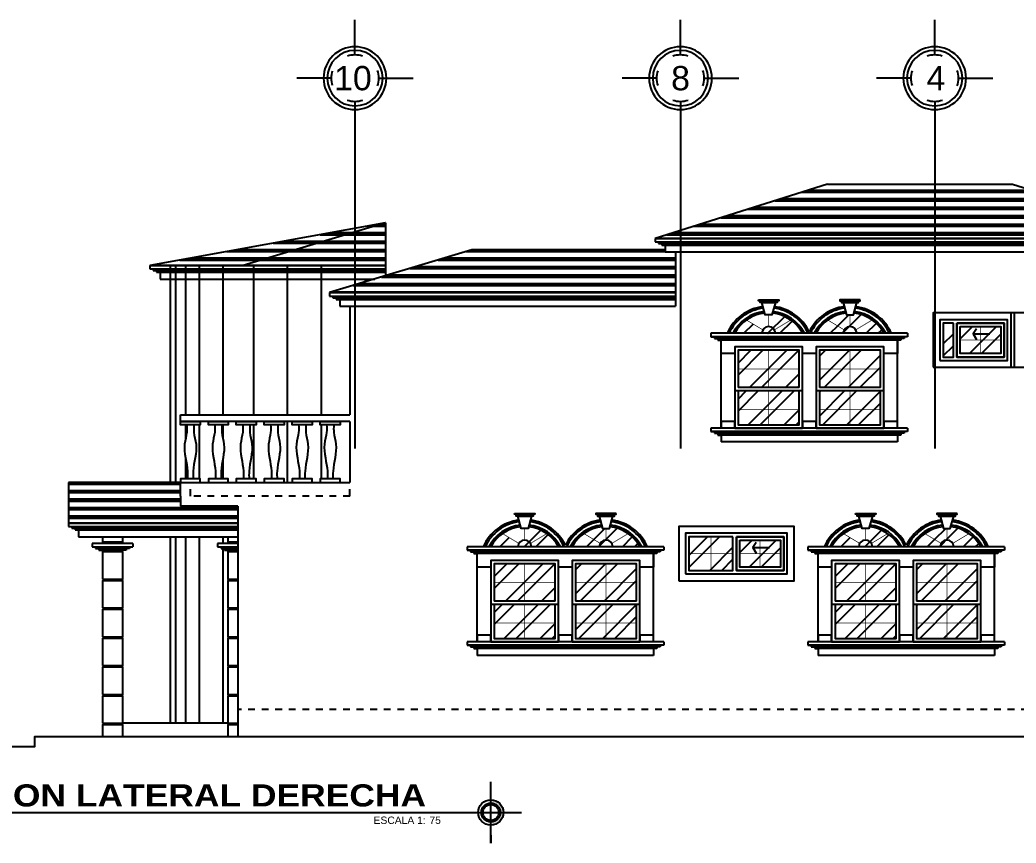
# Model space of a CAD drawing. Header units: inches. Extents: x -370 to 18, y -197 to 199.
# Drawn here: x -262.02 to -247.32, y 123.62 to 135.76 of the extents above; entities that cross this region are included whole.
import ezdxf
from ezdxf.enums import TextEntityAlignment as Align

# ---------------------------------------------------------------- set-up
doc = ezdxf.new("R2010")
doc.units = ezdxf.units.IN
doc.header["$MEASUREMENT"] = 0
doc.linetypes.add('CENTER2', pattern=[28.575, 19.05, -3.175, 3.175, -3.175])
doc.linetypes.add('HIDDEN2', pattern=[0.1875, 0.125, -0.0625])
doc.layers.add('MUEBLES', color=7, linetype='Continuous')
doc.styles.add('1', font='arial.ttf')
doc.styles.add('2', font='')
doc.styles.get("Standard").update_dxf_attribs({"font": 'arial.ttf'})
doc.styles.get('2').set_extended_font_data('Arial Black')
pattern_1 = [(45, (-333.93887, 185.5985), (-0.265165, 0.265165), []), (45, (-333.7621, 185.5985), (-0.265165, 0.265165), [])]
pattern_2 = [(45, (-332.73887, 185.5985), (-0.265165, 0.265165), []), (45, (-332.5621, 185.5985), (-0.265165, 0.265165), [])]
pattern_3 = [(45, (-328.91155, 185.5985), (-0.265165, 0.265165), []), (45, (-328.73478, 185.5985), (-0.265165, 0.265165), [])]
pattern_4 = [(45, (-327.71155, 185.5985), (-0.265165, 0.265165), []), (45, (-327.53478, 185.5985), (-0.265165, 0.265165), [])]
pattern_5 = [(45, (-41.02425, 81.77946), (-0.26516504, 0.26516504), []), (45, (-40.84748, 81.77946), (-0.26516504, 0.26516504), [])]
pattern_6 = [(45, (-330.3417, 188.7485), (-0.265165, 0.265165), []), (45, (-330.1649, 188.7485), (-0.265165, 0.265165), [])]
pattern_7 = [(45, (-329.1417, 188.7485), (-0.265165, 0.265165), []), (45, (-328.9649, 188.7485), (-0.265165, 0.265165), [])]
pattern_8 = [(45, (-37.77425, 84.92946), (-0.26516504, 0.26516504), []), (45, (-37.59748, 84.92946), (-0.26516504, 0.26516504), [])]
pattern_9 = [(0, (-10.44451, 292.97024), (3e-17, 0.125), []), (0, (-10.44451, 292.98586), (3e-17, 0.125), []), (0, (-10.44451, 293.00149), (3e-17, 0.125), [])]

# ---------------------------------------------------------------- blocks, each defined once
blk = doc.blocks.new('EJE NORTE NUEVO')
at = {"color": 8}
for p, q in [((0, 3.252), (0, 3.764)), ((-0.347, 2.905), (-0.859, 2.905)), ((0.347, 2.905), (0.859, 2.905))]:
    blk.add_line(p, q, dxfattribs=at)
at = {"color": 2, "linetype": 'CENTER2'}
blk.add_line((0, 2.558), (0, -2.558), dxfattribs=at)
at = {"color": 8}
blk.add_circle((0, 2.905), 0.463, dxfattribs=at)
at = {"color": 4}
blk.add_circle((0, 2.905), 0.409, dxfattribs=at)
at = {"color": 8}
for start, end in [(71.4161, 108.5839), (160.6993, 199.2784), (341.7694, 18.2529), (251.0526, 288.9474)]:
    blk.add_arc((0, 2.905), 0.347, start, end, dxfattribs=at)
at = {"color": 4}
blk.add_attdef('A', text='', height=0.358, dxfattribs=at).set_placement((0, 2.905), align=Align.MIDDLE_CENTER)
blk = doc.blocks.new('*U685')
h = blk.add_hatch(color=1)
h.paths.add_polyline_path([(18.052, 0.255), (18.052, 0.343, -0.414214), (18.395, 0), (18.307, 0, 0.414214)])
h.paths.add_polyline_path([(18.307, 0), (18.395, 0, -0.414214), (18.052, -0.343), (18.052, -0.255, 0.414214)])
h = blk.add_hatch(color=1)
h.paths.add_polyline_path([(17.798, 0), (17.838, 0, 0.414214), (18.052, -0.214), (18.052, -0.255, -0.414214)])
h.paths.add_polyline_path([(18.052, 0.255), (18.052, 0.214, 0.414214), (17.838, 0), (17.798, 0, -0.414214)])
at = {"color": 13}
for p, q in [((18.052, -0.83), (18.052, 0.83)), ((0, 0), (18.882, 0))]:
    blk.add_line(p, q, dxfattribs=at)
at = {"color": 5}
for p, q in [((18.052, 0.611), (18.052, 0.83)), ((0, 0), (0.218, 0)), ((18.664, 0), (18.882, 0)), ((18.052, -0.611), (18.052, -0.83))]:
    blk.add_line(p, q, dxfattribs=at)
at = {"color": 13}
for radius in [0.343, 0.255, 0.214]:
    blk.add_circle((18.052, 0), radius, dxfattribs=at)
at = {"color": 2, "linetype": 'Continuous', "style": '1'}
blk.add_text('ESCALA 1:', height=0.2, dxfattribs=at).set_placement((14.876, -0.311))
at = {"color": 1, "linetype": 'Continuous', "style": '2'}
blk.add_attdef('TITULO', (0.308, 0.162), '', height=0.6, dxfattribs=at)
at = {"color": 2, "linetype": 'Continuous', "style": '1'}
blk.add_attdef('DESCRIPCION', (0.308, -0.373), '', height=0.2, dxfattribs=at)
at = {"color": 2, "style": '1'}
blk.add_attdef('ESCALA', (16.389, -0.311), '', height=0.2, dxfattribs=at)

msp = doc.modelspace()

# ---------------------------------------------------------------- hatches: boundary and pattern name
h = msp.add_hatch()
h.set_pattern_fill('PLAST', color=3, scale=0.5)
h.set_pattern_definition(pattern_9)
h.paths.add_polyline_path([(-244.83293, 132.54018), (-247.37713, 133.34018), (-250.10564, 133.34018), (-252.64984, 132.54018)])
h = msp.add_hatch()
h.set_pattern_fill('PLAST', color=1, scale=0.5)
h.set_pattern_definition(pattern_9)
h.paths.add_polyline_path([(-256.62466, 132.77018), (-260.09984, 132.14018), (-258.72466, 132.14018)])
h = msp.add_hatch()
h.set_pattern_fill('PLAST', color=1, scale=0.5)
h.set_pattern_definition(pattern_9)
h.paths.add_polyline_path([(-256.62466, 132.14018), (-256.62466, 132.77018), (-258.72466, 132.14018)])
h = msp.add_hatch()
h.set_pattern_fill('PLAST', color=2, scale=0.5)
h.set_pattern_definition(pattern_9)
h.paths.add_polyline_path([(-252.34984, 131.74018), (-252.34984, 132.34018), (-252.49984, 132.34018), (-252.49984, 132.37018), (-255.34984, 132.37018), (-257.44984, 131.74018)])
at = {"transparency": 33554610}
h = msp.add_hatch(dxfattribs=at)
h.set_pattern_fill('ANSI32', color=8)
h.set_pattern_definition(pattern_7)
h.paths.add_polyline_path([(-250.97484, 131.41248), (-250.92484, 131.41248), (-250.91802, 131.43733, -0.12935945), (-250.64789, 131.33635), (-250.97484, 131.14018)])
h = msp.add_hatch(dxfattribs=at)
h.set_pattern_fill('ANSI32', color=8)
h.set_pattern_definition(pattern_6)
h.paths.add_polyline_path([(-249.83165, 131.43733), (-249.82484, 131.41248), (-249.77484, 131.41248), (-249.77484, 131.14018), (-250.10178, 131.33635, -0.12935945)])
h = msp.add_hatch(dxfattribs=at)
h.set_pattern_fill('ANSI32', color=8)
h.set_pattern_definition(pattern_6)
h.paths.add_polyline_path([(-249.77484, 131.41248), (-249.72484, 131.41248), (-249.71802, 131.43733, -0.12935945), (-249.44789, 131.33635), (-249.77484, 131.14018)])
h = msp.add_hatch(dxfattribs=at)
h.set_pattern_fill('ANSI32', color=8)
h.set_pattern_definition(pattern_7)
h.paths.add_polyline_path([(-251.30178, 131.33635), (-250.97484, 131.14018), (-251.47484, 131.14018, -0.11698673)])
h = msp.add_hatch(dxfattribs=at)
h.set_pattern_fill('ANSI32', color=8)
h.set_pattern_definition(pattern_7)
h.paths.add_polyline_path([(-250.64789, 131.33635, -0.11698673), (-250.47484, 131.14018), (-250.97484, 131.14018)])
h = msp.add_hatch(dxfattribs=at)
h.set_pattern_fill('ANSI32', color=8)
h.set_pattern_definition(pattern_6)
h.paths.add_polyline_path([(-250.10178, 131.33635), (-249.77484, 131.14018), (-250.27484, 131.14018, -0.11698673)])
h = msp.add_hatch(dxfattribs=at)
h.set_pattern_fill('ANSI32', color=8)
h.set_pattern_definition(pattern_6)
h.paths.add_polyline_path([(-249.44789, 131.33635, -0.11698673), (-249.27484, 131.14018), (-249.77484, 131.14018)])
h = msp.add_hatch(dxfattribs=at)
h.set_pattern_fill('ANSI32', color=8)
h.set_pattern_definition(pattern_8)
h.paths.add_polyline_path([(-248.24984, 131.29018), (-248.39984, 131.29018), (-248.39984, 130.79018), (-248.24984, 130.79018)])
h = msp.add_hatch(dxfattribs=at)
h.set_pattern_fill('ANSI32', color=8)
h.set_pattern_definition(pattern_8)
h.paths.add_polyline_path([(-248.14984, 131.24018), (-247.54984, 131.24018), (-247.54984, 130.84018), (-248.14984, 130.84018)])
h = msp.add_hatch(dxfattribs=at)
h.set_pattern_fill('ANSI32', color=8)
h.set_pattern_definition(pattern_7)
h.paths.add_polyline_path([(-251.42484, 130.29018), (-250.52484, 130.29018), (-250.52484, 129.79018), (-251.42484, 129.79018)])
h.paths.add_polyline_path([(-250.52484, 130.34018), (-251.42484, 130.34018), (-251.42484, 130.89018), (-250.52484, 130.89018)])
h = msp.add_hatch(dxfattribs=at)
h.set_pattern_fill('ANSI32', color=8)
h.set_pattern_definition(pattern_6)
h.paths.add_polyline_path([(-250.22484, 130.29018), (-249.32484, 130.29018), (-249.32484, 129.79018), (-250.22484, 129.79018)])
h.paths.add_polyline_path([(-249.32484, 130.34018), (-250.22484, 130.34018), (-250.22484, 130.89018), (-249.32484, 130.89018)])
h = msp.add_hatch()
h.set_pattern_fill('PLAST', color=1, scale=0.5)
h.set_pattern_definition([(0, (39.98433, 295.54068), (3e-17, 0.125), []), (0, (39.98433, 295.5563), (3e-17, 0.125), []), (0, (39.98433, 295.57193), (3e-17, 0.125), [])])
h.paths.add_polyline_path([(-258.79984, 128.34018), (-258.79984, 128.59018), (-259.64984, 128.59018), (-259.64984, 128.74018), (-259.64984, 128.94018), (-261.29984, 128.94018), (-261.29984, 128.34018)])
h = msp.add_hatch(dxfattribs=at)
h.set_pattern_fill('ANSI32', color=8)
h.set_pattern_definition(pattern_2)
h.paths.add_polyline_path([(-254.57202, 128.26248), (-254.52202, 128.26248), (-254.51521, 128.28733, -0.12935945), (-254.24508, 128.18635), (-254.57202, 127.99018)])
h = msp.add_hatch(dxfattribs=at)
h.set_pattern_fill('ANSI32', color=8)
h.set_pattern_definition(pattern_1)
h.paths.add_polyline_path([(-253.42884, 128.28733), (-253.42202, 128.26248), (-253.37202, 128.26248), (-253.37202, 127.99018), (-253.69897, 128.18635, -0.12935945)])
h = msp.add_hatch(dxfattribs=at)
h.set_pattern_fill('ANSI32', color=8)
h.set_pattern_definition(pattern_1)
h.paths.add_polyline_path([(-253.37202, 128.26248), (-253.32202, 128.26248), (-253.31521, 128.28733, -0.12935945), (-253.04508, 128.18635), (-253.37202, 127.99018)])
h = msp.add_hatch(dxfattribs=at)
h.set_pattern_fill('ANSI32', color=8)
h.set_pattern_definition(pattern_4)
h.paths.add_polyline_path([(-249.5447, 128.26248), (-249.4947, 128.26248), (-249.48789, 128.28733, -0.12935945), (-249.21776, 128.18635), (-249.5447, 127.99018)])
h = msp.add_hatch(dxfattribs=at)
h.set_pattern_fill('ANSI32', color=8)
h.set_pattern_definition(pattern_3)
h.paths.add_polyline_path([(-248.40152, 128.28733), (-248.3947, 128.26248), (-248.3447, 128.26248), (-248.3447, 127.99018), (-248.67165, 128.18635, -0.12935945)])
h = msp.add_hatch(dxfattribs=at)
h.set_pattern_fill('ANSI32', color=8)
h.set_pattern_definition(pattern_3)
h.paths.add_polyline_path([(-248.3447, 128.26248), (-248.2947, 128.26248), (-248.28789, 128.28733, -0.12935945), (-248.01776, 128.18635), (-248.3447, 127.99018)])
h = msp.add_hatch(dxfattribs=at)
h.set_pattern_fill('ANSI32', color=8)
h.set_pattern_definition(pattern_2)
h.paths.add_polyline_path([(-254.89897, 128.18635), (-254.57202, 127.99018), (-255.07202, 127.99018, -0.11698673)])
h = msp.add_hatch(dxfattribs=at)
h.set_pattern_fill('ANSI32', color=8)
h.set_pattern_definition(pattern_2)
h.paths.add_polyline_path([(-254.24508, 128.18635, -0.11698673), (-254.07202, 127.99018), (-254.57202, 127.99018)])
h = msp.add_hatch(dxfattribs=at)
h.set_pattern_fill('ANSI32', color=8)
h.set_pattern_definition(pattern_1)
h.paths.add_polyline_path([(-253.69897, 128.18635), (-253.37202, 127.99018), (-253.87202, 127.99018, -0.11698673)])
h = msp.add_hatch(dxfattribs=at)
h.set_pattern_fill('ANSI32', color=8)
h.set_pattern_definition(pattern_1)
h.paths.add_polyline_path([(-253.04508, 128.18635, -0.11698673), (-252.87202, 127.99018), (-253.37202, 127.99018)])
h = msp.add_hatch(dxfattribs=at)
h.set_pattern_fill('ANSI32', color=8)
h.set_pattern_definition(pattern_5)
h.paths.add_polyline_path([(-251.49984, 128.14018), (-252.14984, 128.14018), (-252.14984, 127.64018), (-251.49984, 127.64018)])
h = msp.add_hatch(dxfattribs=at)
h.set_pattern_fill('ANSI32', color=8)
h.set_pattern_definition(pattern_4)
h.paths.add_polyline_path([(-249.87165, 128.18635), (-249.5447, 127.99018), (-250.0447, 127.99018, -0.11698673)])
h = msp.add_hatch(dxfattribs=at)
h.set_pattern_fill('ANSI32', color=8)
h.set_pattern_definition(pattern_4)
h.paths.add_polyline_path([(-249.21776, 128.18635, -0.11698673), (-249.0447, 127.99018), (-249.5447, 127.99018)])
h = msp.add_hatch(dxfattribs=at)
h.set_pattern_fill('ANSI32', color=8)
h.set_pattern_definition(pattern_3)
h.paths.add_polyline_path([(-248.67165, 128.18635), (-248.3447, 127.99018), (-248.8447, 127.99018, -0.11698673)])
h = msp.add_hatch(dxfattribs=at)
h.set_pattern_fill('ANSI32', color=8)
h.set_pattern_definition(pattern_3)
h.paths.add_polyline_path([(-248.01776, 128.18635, -0.11698673), (-247.8447, 127.99018), (-248.3447, 127.99018)])
h = msp.add_hatch(dxfattribs=at)
h.set_pattern_fill('ANSI32', color=8)
h.set_pattern_definition(pattern_5)
h.paths.add_polyline_path([(-251.39984, 128.09018), (-250.79984, 128.09018), (-250.79984, 127.69018), (-251.39984, 127.69018)])
h = msp.add_hatch(dxfattribs=at)
h.set_pattern_fill('ANSI32', color=8)
h.set_pattern_definition(pattern_2)
h.paths.add_polyline_path([(-255.02202, 127.14018), (-254.12202, 127.14018), (-254.12202, 126.64018), (-255.02202, 126.64018)])
h.paths.add_polyline_path([(-254.12202, 127.19018), (-255.02202, 127.19018), (-255.02202, 127.74018), (-254.12202, 127.74018)])
h = msp.add_hatch(dxfattribs=at)
h.set_pattern_fill('ANSI32', color=8)
h.set_pattern_definition(pattern_1)
h.paths.add_polyline_path([(-253.82202, 127.14018), (-252.92202, 127.14018), (-252.92202, 126.64018), (-253.82202, 126.64018)])
h.paths.add_polyline_path([(-252.92202, 127.19018), (-253.82202, 127.19018), (-253.82202, 127.74018), (-252.92202, 127.74018)])
h = msp.add_hatch(dxfattribs=at)
h.set_pattern_fill('ANSI32', color=8)
h.set_pattern_definition(pattern_4)
h.paths.add_polyline_path([(-249.9947, 127.14018), (-249.0947, 127.14018), (-249.0947, 126.64018), (-249.9947, 126.64018)])
h.paths.add_polyline_path([(-249.0947, 127.19018), (-249.9947, 127.19018), (-249.9947, 127.74018), (-249.0947, 127.74018)])
h = msp.add_hatch(dxfattribs=at)
h.set_pattern_fill('ANSI32', color=8)
h.set_pattern_definition(pattern_3)
h.paths.add_polyline_path([(-248.7947, 127.14018), (-247.8947, 127.14018), (-247.8947, 126.64018), (-248.7947, 126.64018)])
h.paths.add_polyline_path([(-247.8947, 127.19018), (-248.7947, 127.19018), (-248.7947, 127.74018), (-247.8947, 127.74018)])

# ---------------------------------------------------------------- linework, layer by layer
at = {"color": 3}
for p, q in [((-250.10564, 133.34018), (-252.64984, 132.54018)), ((-250.10564, 133.34018), (-247.37713, 133.34018)), ((-247.37713, 133.34018), (-244.83293, 132.54018)), ((-255.34984, 132.37018), (-257.44984, 131.74018)), ((-252.49984, 132.37018), (-255.34984, 132.37018)), ((-251.82484, 131.14018), (-251.82484, 131.09018)), ((-248.92484, 131.14018), (-251.82484, 131.14018)), ((-251.82484, 131.14018), (-251.82484, 131.09018)), ((-248.92484, 131.09018), (-251.82484, 131.09018)), ((-251.82484, 131.09018), (-251.77484, 131.09018)), ((-251.77484, 131.09018), (-251.77484, 131.06518)), ((-249.02484, 131.06518), (-251.77484, 131.06518)), ((-251.77484, 131.06518), (-251.72484, 131.06518)), ((-251.72484, 131.06518), (-251.72484, 131.04018)), ((-249.07484, 131.14018), (-251.67484, 131.14018)), ((-250.47484, 131.14018), (-251.47484, 131.14018)), ((-249.27484, 131.14018), (-250.27484, 131.14018)), ((-249.02484, 131.06518), (-249.02484, 131.04018)), ((-248.97484, 131.06518), (-249.02484, 131.06518)), ((-248.92484, 131.09018), (-248.97484, 131.09018)), ((-248.97484, 131.09018), (-248.97484, 131.06518)), ((-248.92484, 131.14018), (-248.92484, 131.09018)), ((-249.07484, 131.04018), (-251.72484, 131.04018)), ((-251.72484, 131.04018), (-251.67484, 131.04018)), ((-249.02484, 131.04018), (-249.07484, 131.04018)), ((-248.92484, 129.74018), (-251.82484, 129.74018)), ((-251.82484, 129.74018), (-251.82484, 129.69018)), ((-251.82484, 129.74018), (-251.82484, 129.69018)), ((-248.92484, 129.74018), (-248.92484, 129.69018)), ((-248.92484, 129.69018), (-251.82484, 129.69018)), ((-251.82484, 129.69018), (-251.77484, 129.69018)), ((-251.77484, 129.69018), (-251.77484, 129.66518)), ((-251.77484, 129.66518), (-251.72484, 129.66518)), ((-249.02484, 129.66518), (-251.77484, 129.66518)), ((-251.72484, 129.66518), (-251.72484, 129.64018)), ((-251.72484, 129.64018), (-251.67484, 129.64018)), ((-249.07484, 129.64018), (-251.72484, 129.64018)), ((-251.67484, 129.64018), (-251.67484, 129.54018)), ((-249.02484, 129.64018), (-249.07484, 129.64018)), ((-249.07484, 129.64018), (-249.07484, 129.54018)), ((-249.02484, 129.66518), (-249.02484, 129.64018)), ((-248.97484, 129.66518), (-249.02484, 129.66518)), ((-248.92484, 129.69018), (-248.97484, 129.69018)), ((-248.97484, 129.69018), (-248.97484, 129.66518)), ((-249.07484, 129.54018), (-251.67484, 129.54018)), ((-255.42202, 127.99018), (-255.42202, 127.94018)), ((-252.52202, 127.99018), (-255.42202, 127.99018)), ((-255.42202, 127.99018), (-255.42202, 127.94018)), ((-252.67202, 127.99018), (-255.27202, 127.99018)), ((-254.07202, 127.99018), (-255.07202, 127.99018)), ((-252.87202, 127.99018), (-253.87202, 127.99018)), ((-252.52202, 127.99018), (-252.52202, 127.94018)), ((-250.3947, 127.99018), (-250.3947, 127.94018)), ((-247.4947, 127.99018), (-250.3947, 127.99018)), ((-250.3947, 127.99018), (-250.3947, 127.94018)), ((-247.6447, 127.99018), (-250.2447, 127.99018)), ((-249.0447, 127.99018), (-250.0447, 127.99018)), ((-247.8447, 127.99018), (-248.8447, 127.99018)), ((-247.4947, 127.99018), (-247.4947, 127.94018)), ((-252.52202, 127.94018), (-255.42202, 127.94018)), ((-255.42202, 127.94018), (-255.37202, 127.94018)), ((-255.37202, 127.94018), (-255.37202, 127.91518)), ((-252.62202, 127.91518), (-255.37202, 127.91518)), ((-255.37202, 127.91518), (-255.32202, 127.91518)), ((-255.32202, 127.91518), (-255.32202, 127.89018)), ((-252.67202, 127.89018), (-255.32202, 127.89018)), ((-255.32202, 127.89018), (-255.27202, 127.89018)), ((-252.62202, 127.89018), (-252.67202, 127.89018)), ((-252.62202, 127.91518), (-252.62202, 127.89018)), ((-252.57202, 127.91518), (-252.62202, 127.91518)), ((-252.52202, 127.94018), (-252.57202, 127.94018)), ((-252.57202, 127.94018), (-252.57202, 127.91518)), ((-247.4947, 127.94018), (-250.3947, 127.94018)), ((-250.3947, 127.94018), (-250.3447, 127.94018)), ((-250.3447, 127.94018), (-250.3447, 127.91518)), ((-247.5947, 127.91518), (-250.3447, 127.91518)), ((-250.3447, 127.91518), (-250.2947, 127.91518)), ((-250.2947, 127.91518), (-250.2947, 127.89018)), ((-247.6447, 127.89018), (-250.2947, 127.89018)), ((-250.2947, 127.89018), (-250.2447, 127.89018)), ((-247.5947, 127.89018), (-247.6447, 127.89018)), ((-247.5947, 127.91518), (-247.5947, 127.89018)), ((-247.5447, 127.91518), (-247.5947, 127.91518)), ((-247.4947, 127.94018), (-247.5447, 127.94018)), ((-247.5447, 127.94018), (-247.5447, 127.91518)), ((-252.52202, 126.59018), (-255.42202, 126.59018)), ((-255.42202, 126.59018), (-255.42202, 126.54018)), ((-255.42202, 126.59018), (-255.42202, 126.54018)), ((-252.52202, 126.54018), (-255.42202, 126.54018)), ((-255.42202, 126.54018), (-255.37202, 126.54018)), ((-255.37202, 126.54018), (-255.37202, 126.51518)), ((-255.37202, 126.51518), (-255.32202, 126.51518)), ((-252.62202, 126.51518), (-255.37202, 126.51518)), ((-255.32202, 126.51518), (-255.32202, 126.49018)), ((-252.62202, 126.51518), (-252.62202, 126.49018)), ((-252.57202, 126.51518), (-252.62202, 126.51518)), ((-252.52202, 126.54018), (-252.57202, 126.54018)), ((-252.57202, 126.54018), (-252.57202, 126.51518)), ((-252.52202, 126.59018), (-252.52202, 126.54018)), ((-247.4947, 126.59018), (-250.3947, 126.59018)), ((-250.3947, 126.59018), (-250.3947, 126.54018)), ((-250.3947, 126.59018), (-250.3947, 126.54018)), ((-247.4947, 126.54018), (-250.3947, 126.54018)), ((-250.3947, 126.54018), (-250.3447, 126.54018)), ((-250.3447, 126.54018), (-250.3447, 126.51518)), ((-250.3447, 126.51518), (-250.2947, 126.51518)), ((-247.5947, 126.51518), (-250.3447, 126.51518)), ((-250.2947, 126.51518), (-250.2947, 126.49018)), ((-247.5947, 126.51518), (-247.5947, 126.49018)), ((-247.5447, 126.51518), (-247.5947, 126.51518)), ((-247.4947, 126.54018), (-247.5447, 126.54018)), ((-247.5447, 126.54018), (-247.5447, 126.51518)), ((-247.4947, 126.59018), (-247.4947, 126.54018)), ((-255.32202, 126.49018), (-255.27202, 126.49018)), ((-252.67202, 126.49018), (-255.32202, 126.49018)), ((-255.27202, 126.49018), (-255.27202, 126.39018)), ((-252.67202, 126.39018), (-255.27202, 126.39018)), ((-252.62202, 126.49018), (-252.67202, 126.49018)), ((-252.67202, 126.49018), (-252.67202, 126.39018)), ((-250.2947, 126.49018), (-250.2447, 126.49018)), ((-247.6447, 126.49018), (-250.2947, 126.49018)), ((-250.2447, 126.49018), (-250.2447, 126.39018)), ((-247.6447, 126.39018), (-250.2447, 126.39018)), ((-247.5947, 126.49018), (-247.6447, 126.49018)), ((-247.6447, 126.49018), (-247.6447, 126.39018)), ((-258.94984, 125.39018), (-260.49984, 125.39018))]:
    msp.add_line(p, q, dxfattribs=at)
at = {"color": 1}
for p, q in [((-256.62466, 132.77018), (-260.09984, 132.14018)), ((-256.62466, 132.77018), (-258.72466, 132.14018)), ((-256.62466, 132.77018), (-256.62466, 131.98774)), ((-259.79984, 132.14018), (-259.79984, 128.94018)), ((-256.92466, 131.94018), (-256.92466, 131.89774)), ((-261.29984, 128.94018), (-261.29984, 128.34018)), ((-259.64984, 128.94018), (-261.29984, 128.94018)), ((-259.79984, 128.14018), (-259.79984, 125.39018))]:
    msp.add_line(p, q, dxfattribs=at)
at = {"color": 4}
for p, q in [((-244.83293, 132.54018), (-252.64984, 132.54018)), ((-252.64984, 132.54018), (-244.83293, 132.54018)), ((-252.64984, 132.54018), (-252.64984, 132.49018)), ((-252.64984, 132.54018), (-252.64984, 132.49018)), ((-248.44984, 132.54018), (-252.34984, 132.54018)), ((-252.64984, 132.49018), (-252.59984, 132.49018)), ((-252.64984, 132.49018), (-252.59984, 132.49018)), ((-252.59984, 132.49018), (-252.59984, 132.46518)), ((-252.59984, 132.49018), (-252.59984, 132.46518)), ((-252.59984, 132.49018), (-244.88293, 132.49018)), ((-252.59984, 132.46518), (-252.54984, 132.46518)), ((-252.54984, 132.46518), (-252.54984, 132.44018)), ((-244.93293, 132.46518), (-252.54984, 132.46518)), ((-252.54984, 132.44018), (-252.49984, 132.44018)), ((-252.49984, 132.44018), (-252.49984, 132.34018)), ((-252.49984, 132.44018), (-244.98293, 132.44018)), ((-252.49984, 132.34018), (-244.98293, 132.34018)), ((-252.34984, 132.34018), (-252.34984, 131.54018)), ((-252.34984, 131.74018), (-257.44984, 131.74018)), ((-257.44984, 131.74018), (-252.34984, 131.74018)), ((-257.44984, 131.74018), (-257.44984, 131.69018)), ((-257.44984, 131.74018), (-257.44984, 131.69018)), ((-257.44984, 131.69018), (-257.39984, 131.69018)), ((-257.44984, 131.69018), (-257.39984, 131.69018)), ((-257.39984, 131.69018), (-257.39984, 131.66518)), ((-257.39984, 131.69018), (-257.39984, 131.66518)), ((-257.39984, 131.69018), (-252.34984, 131.69018)), ((-257.39984, 131.66518), (-257.34984, 131.66518)), ((-257.34984, 131.66518), (-257.34984, 131.64018)), ((-252.34984, 131.66518), (-257.34984, 131.66518)), ((-257.34984, 131.64018), (-257.29984, 131.64018)), ((-257.29984, 131.64018), (-257.29984, 131.54018)), ((-257.29984, 131.64018), (-252.34984, 131.64018)), ((-257.29984, 131.54018), (-252.34984, 131.54018)), ((-257.14984, 131.54018), (-257.14984, 129.94023)), ((-259.64984, 129.84023), (-259.64984, 129.94023)), ((-259.64984, 129.94023), (-257.14984, 129.94023)), ((-257.14984, 129.84023), (-259.64984, 129.84023)), ((-257.14984, 129.84023), (-257.14984, 128.94018)), ((-259.64984, 128.74018), (-259.64984, 128.94018)), ((-259.64984, 128.94018), (-259.49984, 128.94018)), ((-259.49984, 128.94018), (-257.14984, 128.94018)), ((-259.2372, 128.94018), (-259.0872, 128.94018)), ((-258.82456, 128.94018), (-258.67456, 128.94018)), ((-258.41192, 128.94018), (-258.26192, 128.94018)), ((-257.99929, 128.94018), (-257.84929, 128.94018)), ((-257.58665, 128.94018), (-257.43665, 128.94018)), ((-259.64984, 128.74018), (-259.64984, 128.59018)), ((-258.79984, 128.59018), (-259.64984, 128.59018)), ((-258.79984, 128.59018), (-258.79984, 125.19018))]:
    msp.add_line(p, q, dxfattribs=at)
for p, q in [((-256.62466, 132.14018), (-260.09984, 132.14018)), ((-248.19984, 131.29018), (-248.19984, 130.79018)), ((-250.27484, 129.84018), (-250.47484, 129.84018)), ((-251.44984, 128.14018), (-251.44984, 127.64018)), ((-253.87202, 126.69018), (-254.07202, 126.69018)), ((-248.8447, 126.69018), (-249.0447, 126.69018))]:
    msp.add_line(p, q)
at = {"color": 2}
for p, q in [((-260.09984, 132.14018), (-256.62466, 132.14018)), ((-260.09984, 132.14018), (-260.09984, 132.09018)), ((-260.09984, 132.14018), (-260.09984, 132.09018)), ((-260.09984, 132.09018), (-260.04984, 132.09018)), ((-260.09984, 132.09018), (-260.04984, 132.09018)), ((-260.04984, 132.09018), (-260.04984, 132.06518)), ((-260.04984, 132.09018), (-260.04984, 132.06518)), ((-260.04984, 132.09018), (-256.62466, 132.09018)), ((-260.04984, 132.06518), (-259.99984, 132.06518)), ((-259.99984, 132.06518), (-259.99984, 132.04018)), ((-256.62466, 132.06518), (-259.99984, 132.06518)), ((-259.99984, 132.04018), (-259.94984, 132.04018)), ((-259.94984, 132.04018), (-259.94984, 131.94018)), ((-259.94984, 132.04018), (-256.62466, 132.04018)), ((-259.94984, 131.94018), (-256.78317, 131.94018)), ((-251.67484, 129.74018), (-251.67484, 131.04018)), ((-249.07484, 129.74018), (-249.07484, 131.04018)), ((-249.07484, 131.04018), (-249.07484, 130.94018)), ((-251.47484, 130.84018), (-251.67484, 130.84018)), ((-250.27484, 130.84018), (-250.47484, 130.84018)), ((-249.07484, 130.84018), (-249.27484, 130.84018)), ((-250.52484, 130.34018), (-251.42484, 130.34018)), ((-249.32484, 130.34018), (-250.22484, 130.34018)), ((-250.47484, 130.29018), (-251.47484, 130.29018)), ((-249.27484, 130.29018), (-250.27484, 130.29018)), ((-251.47484, 129.84018), (-251.67484, 129.84018)), ((-249.07484, 129.84018), (-249.27484, 129.84018)), ((-258.79984, 128.34018), (-261.29984, 128.34018)), ((-261.29984, 128.34018), (-258.79984, 128.34018)), ((-261.29984, 128.34018), (-261.29984, 128.29018)), ((-261.29984, 128.34018), (-261.29984, 128.29018)), ((-261.29984, 128.29018), (-261.24984, 128.29018)), ((-261.29984, 128.29018), (-261.24984, 128.29018)), ((-261.24984, 128.29018), (-261.24984, 128.26518)), ((-261.24984, 128.29018), (-261.24984, 128.26518)), ((-261.24984, 128.29018), (-258.79984, 128.29018)), ((-261.24984, 128.26518), (-261.19984, 128.26518)), ((-261.19984, 128.26518), (-261.19984, 128.24018)), ((-258.79984, 128.26518), (-261.19984, 128.26518)), ((-261.19984, 128.24018), (-261.14984, 128.24018)), ((-261.14984, 128.24018), (-261.14984, 128.14018)), ((-261.14984, 128.24018), (-258.79984, 128.24018)), ((-261.14984, 128.14018), (-258.79984, 128.14018)), ((-260.94984, 128.04018), (-260.94984, 127.99018)), ((-260.94984, 128.04018), (-260.94984, 127.99018)), ((-260.34984, 128.04018), (-260.94984, 128.04018)), ((-260.94984, 127.99018), (-260.89984, 127.99018)), ((-260.89984, 127.99018), (-260.89984, 127.96518)), ((-260.89984, 127.99018), (-260.39984, 127.99018)), ((-260.89984, 127.96518), (-260.84984, 127.96518)), ((-260.84984, 127.96518), (-260.84984, 127.94018)), ((-260.44984, 127.96518), (-260.84984, 127.96518)), ((-260.77484, 128.06518), (-260.77484, 128.04018)), ((-260.52484, 128.06518), (-260.52484, 128.04018)), ((-260.39984, 127.96518), (-260.44984, 127.96518)), ((-260.44984, 127.96518), (-260.44984, 127.94018)), ((-260.39984, 127.99018), (-260.39984, 127.96518)), ((-260.39984, 127.99018), (-260.34984, 127.99018)), ((-260.34984, 128.04018), (-260.34984, 127.99018)), ((-260.34984, 128.04018), (-260.34984, 127.99018)), ((-259.09984, 128.04018), (-259.09984, 127.99018)), ((-259.09984, 128.04018), (-259.09984, 127.99018)), ((-258.79984, 128.04018), (-259.09984, 128.04018)), ((-259.09984, 127.99018), (-259.04984, 127.99018)), ((-259.04984, 127.99018), (-259.04984, 127.96518)), ((-259.04984, 127.99018), (-258.79984, 127.99018)), ((-259.04984, 127.96518), (-258.99984, 127.96518)), ((-258.99984, 127.96518), (-258.99984, 127.94018)), ((-258.79984, 127.96518), (-258.99984, 127.96518)), ((-258.92484, 128.06518), (-258.92484, 128.04018)), ((-260.84984, 127.94018), (-260.49984, 127.94018)), ((-260.77484, 127.94018), (-260.77484, 127.91518)), ((-260.52484, 127.94018), (-260.52484, 127.91518)), ((-260.44984, 127.94018), (-260.49984, 127.94018)), ((-258.99984, 127.94018), (-258.79984, 127.94018)), ((-258.92484, 127.94018), (-258.92484, 127.91518)), ((-255.27202, 126.59018), (-255.27202, 127.89018)), ((-252.67202, 126.59018), (-252.67202, 127.89018)), ((-252.67202, 127.89018), (-252.67202, 127.79018)), ((-250.2447, 126.59018), (-250.2447, 127.89018)), ((-247.6447, 126.59018), (-247.6447, 127.89018)), ((-247.6447, 127.89018), (-247.6447, 127.79018)), ((-255.07202, 127.69018), (-255.27202, 127.69018)), ((-253.87202, 127.69018), (-254.07202, 127.69018)), ((-252.67202, 127.69018), (-252.87202, 127.69018)), ((-250.0447, 127.69018), (-250.2447, 127.69018)), ((-248.8447, 127.69018), (-249.0447, 127.69018)), ((-247.6447, 127.69018), (-247.8447, 127.69018)), ((-260.77484, 127.51518), (-260.77484, 127.49018)), ((-260.52484, 127.51518), (-260.52484, 127.49018)), ((-258.92484, 127.51518), (-258.92484, 127.49018)), ((-260.77484, 127.09018), (-260.77484, 127.06518)), ((-260.52484, 127.09018), (-260.52484, 127.06518)), ((-258.92484, 127.09018), (-258.92484, 127.06518)), ((-254.07202, 127.14018), (-255.07202, 127.14018)), ((-254.12202, 127.19018), (-255.02202, 127.19018)), ((-252.87202, 127.14018), (-253.87202, 127.14018)), ((-252.92202, 127.19018), (-253.82202, 127.19018)), ((-249.0447, 127.14018), (-250.0447, 127.14018)), ((-249.0947, 127.19018), (-249.9947, 127.19018)), ((-247.8447, 127.14018), (-248.8447, 127.14018)), ((-247.8947, 127.19018), (-248.7947, 127.19018)), ((-260.77484, 126.66518), (-260.77484, 126.64018)), ((-260.52484, 126.66518), (-260.52484, 126.64018)), ((-258.92484, 126.66518), (-258.92484, 126.64018)), ((-255.07202, 126.69018), (-255.27202, 126.69018)), ((-252.67202, 126.69018), (-252.87202, 126.69018)), ((-250.0447, 126.69018), (-250.2447, 126.69018)), ((-247.6447, 126.69018), (-247.8447, 126.69018)), ((-260.77484, 126.24018), (-260.77484, 126.21518)), ((-260.52484, 126.24018), (-260.52484, 126.21518)), ((-258.92484, 126.24018), (-258.92484, 126.21518)), ((-260.77484, 125.81518), (-260.77484, 125.79018)), ((-260.52484, 125.81518), (-260.52484, 125.79018)), ((-258.92484, 125.81518), (-258.92484, 125.79018)), ((-260.77484, 125.39018), (-260.77484, 125.36518)), ((-260.52484, 125.39018), (-260.52484, 125.36518)), ((-258.92484, 125.39018), (-258.92484, 125.36518))]:
    msp.add_line(p, q, dxfattribs=at)
at = {"color": 8}
for p, q in [((-259.7232, 132.14018), (-259.7232, 128.94018)), ((-259.5732, 132.14018), (-259.5732, 129.94023)), ((-259.3732, 132.14018), (-259.3732, 129.94023)), ((-259.0232, 132.14018), (-259.0232, 129.94023)), ((-258.5732, 132.14018), (-258.5732, 129.94023)), ((-258.0732, 132.14018), (-258.0732, 129.94023)), ((-257.5732, 132.14018), (-257.5732, 129.94023)), ((-259.5732, 129.78804), (-259.5732, 129.58359)), ((-259.3732, 129.78804), (-259.3732, 128.99237)), ((-259.0232, 129.78804), (-259.0232, 129.59558)), ((-258.5732, 129.78804), (-258.5732, 128.99237)), ((-258.0732, 129.84023), (-258.0732, 128.94018)), ((-257.5732, 129.78804), (-257.5732, 128.99237)), ((-259.5732, 129.29782), (-259.5732, 128.99237)), ((-259.0232, 129.28316), (-259.0232, 128.99237)), ((-259.7232, 128.14018), (-259.7232, 125.39018)), ((-259.5732, 128.14018), (-259.5732, 125.39018)), ((-259.3732, 128.14018), (-259.3732, 125.39018)), ((-259.0232, 128.14018), (-259.0232, 128.04018)), ((-259.0232, 127.96518), (-259.0232, 125.39018))]:
    msp.add_line(p, q, dxfattribs=at)
at = {"color": 8, "linetype": 'HIDDEN2', "ltscale": 0.6}
for p, q in [((-259.49984, 128.74018), (-259.49984, 128.94018)), ((-257.14984, 128.74018), (-257.14984, 128.94018)), ((-257.14984, 128.74018), (-259.49984, 128.74018)), ((-246.94984, 125.59018), (-258.79984, 125.59018))]:
    msp.add_line(p, q, dxfattribs=at)
at = {"color": 6}
msp.add_line((-240.75836, 125.19018), (-260.79984, 125.19018), dxfattribs=at)
at = {"color": 3}
for points in [[(-248.54984, 130.64018), (-247.34984, 130.64018), (-247.34984, 131.44018), (-248.54984, 131.44018)], [(-248.44984, 130.74018), (-247.44984, 130.74018), (-247.44984, 131.34018), (-248.44984, 131.34018)], [(-247.39984, 130.64018), (-246.19984, 130.64018), (-246.19984, 131.44018), (-247.39984, 131.44018)], [(-252.29984, 127.49018), (-250.59984, 127.49018), (-250.59984, 128.29018), (-252.29984, 128.29018)], [(-252.19984, 127.59018), (-250.69984, 127.59018), (-250.69984, 128.19018), (-252.19984, 128.19018)]]:
    msp.add_lwpolyline(points, close=True, dxfattribs=at)
at = {"color": 2}
for points in [[(-248.24984, 131.29018), (-248.39984, 131.29018), (-248.39984, 130.79018), (-248.24984, 130.79018), (-248.24984, 131.29018)], [(-248.19984, 130.79018), (-247.49984, 130.79018), (-247.49984, 131.29018), (-248.19984, 131.29018)], [(-251.49984, 128.14018), (-252.14984, 128.14018), (-252.14984, 127.64018), (-251.49984, 127.64018), (-251.49984, 128.14018)], [(-251.44984, 127.64018), (-250.74984, 127.64018), (-250.74984, 128.14018), (-251.44984, 128.14018)]]:
    msp.add_lwpolyline(points, dxfattribs=at)
for points in [[(-248.19984, 131.29018), (-247.49984, 131.29018), (-247.49984, 130.79018), (-248.19984, 130.79018)], [(-248.14984, 131.24018), (-247.54984, 131.24018), (-247.54984, 130.84018), (-248.14984, 130.84018)], [(-251.44984, 128.14018), (-250.74984, 128.14018), (-250.74984, 127.64018), (-251.44984, 127.64018)], [(-251.39984, 128.09018), (-250.79984, 128.09018), (-250.79984, 127.69018), (-251.39984, 127.69018)]]:
    msp.add_lwpolyline(points, close=True, dxfattribs=at)
at = {"color": 1}
for points in [[(-247.90896, 131.20607), (-247.95904, 131.13205), (-247.90695, 131.04802)], [(-247.95904, 131.13205), (-247.71263, 131.13205)], [(-251.15896, 128.05607), (-251.20904, 127.98205), (-251.15695, 127.89802)], [(-251.20904, 127.98205), (-250.96263, 127.98205)]]:
    msp.add_lwpolyline(points, dxfattribs=at)
at = {"const_width": 0.01}
for points in [[(-247.84984, 131.24018), (-247.84984, 130.84018)], [(-248.14984, 131.04018), (-247.54984, 131.04018)], [(-251.82484, 128.14018), (-251.82484, 127.64018)], [(-251.09984, 128.09018), (-251.09984, 127.69018)], [(-252.14984, 127.89018), (-251.49984, 127.89018)], [(-251.39984, 127.89018), (-250.79984, 127.89018)]]:
    msp.add_lwpolyline(points, dxfattribs=at)
at = {"color": 6}
msp.add_lwpolyline([(-260.79984, 125.19018), (-261.79984, 125.19018), (-261.79984, 125.04018), (-265.15355, 125.04018)], dxfattribs=at)
at = {"color": 3}
for centre, radius, start, end in [((-250.97484, 130.87352), 0.66667, 97.201768, 156.421822), ((-250.97484, 130.87352), 0.64167, 96.882651, 155.443875), ((-250.97484, 130.87352), 0.64167, 24.556125, 83.117349), ((-250.97484, 130.87352), 0.66667, 25.841933, 82.798232), ((-249.77484, 130.87352), 0.66667, 97.201768, 154.158067), ((-249.77484, 130.87352), 0.64167, 96.882651, 155.443875), ((-249.77484, 130.87352), 0.64167, 24.556125, 83.117349), ((-249.77484, 130.87352), 0.66667, 23.578178, 82.798232), ((-250.97484, 130.87352), 0.59167, 96.162531, 153.211125), ((-250.97484, 130.87352), 0.56667, 95.754174, 151.927513), ((-250.97484, 130.87352), 0.56667, 28.072487, 84.245826), ((-250.97484, 130.87352), 0.59167, 26.788875, 83.837469), ((-249.77484, 130.87352), 0.59167, 96.162531, 153.211125), ((-249.77484, 130.87352), 0.56667, 95.754174, 151.927513), ((-249.77484, 130.87352), 0.56667, 28.072487, 84.245826), ((-249.77484, 130.87352), 0.59167, 26.788875, 83.837469), ((-254.57202, 127.72352), 0.66667, 97.201768, 156.421822), ((-254.57202, 127.72352), 0.64167, 96.882651, 155.443875), ((-254.57202, 127.72352), 0.59167, 96.162531, 153.211125), ((-254.57202, 127.72352), 0.56667, 95.754174, 151.927513), ((-254.57202, 127.72352), 0.56667, 28.072487, 84.245826), ((-254.57202, 127.72352), 0.59167, 26.788875, 83.837469), ((-254.57202, 127.72352), 0.64167, 24.556125, 83.117349), ((-254.57202, 127.72352), 0.66667, 25.841933, 82.798232), ((-253.37202, 127.72352), 0.66667, 97.201768, 154.158067), ((-253.37202, 127.72352), 0.64167, 96.882651, 155.443875), ((-253.37202, 127.72352), 0.59167, 96.162531, 153.211125), ((-253.37202, 127.72352), 0.56667, 95.754174, 151.927513), ((-253.37202, 127.72352), 0.56667, 28.072487, 84.245826), ((-253.37202, 127.72352), 0.59167, 26.788875, 83.837469), ((-253.37202, 127.72352), 0.64167, 24.556125, 83.117349), ((-253.37202, 127.72352), 0.66667, 23.578178, 82.798232), ((-249.5447, 127.72352), 0.66667, 97.201768, 156.421822), ((-249.5447, 127.72352), 0.64167, 96.882651, 155.443875), ((-249.5447, 127.72352), 0.59167, 96.162531, 153.211125), ((-249.5447, 127.72352), 0.56667, 95.754174, 151.927513), ((-249.5447, 127.72352), 0.56667, 28.072487, 84.245826), ((-249.5447, 127.72352), 0.59167, 26.788875, 83.837469), ((-249.5447, 127.72352), 0.64167, 24.556125, 83.117349), ((-249.5447, 127.72352), 0.66667, 25.841933, 82.798232), ((-248.3447, 127.72352), 0.66667, 97.201768, 154.158067), ((-248.3447, 127.72352), 0.64167, 96.882651, 155.443875), ((-248.3447, 127.72352), 0.59167, 96.162531, 153.211125), ((-248.3447, 127.72352), 0.56667, 95.754174, 151.927513), ((-248.3447, 127.72352), 0.56667, 28.072487, 84.245826), ((-248.3447, 127.72352), 0.59167, 26.788875, 83.837469), ((-248.3447, 127.72352), 0.64167, 24.556125, 83.117349), ((-248.3447, 127.72352), 0.66667, 23.578178, 82.798232)]:
    msp.add_arc(centre, radius, start, end, dxfattribs=at)
at = {"color": 6}
for centre in [(-250.97484, 131.14018), (-249.77484, 131.14018), (-254.57202, 127.99018), (-253.37202, 127.99018), (-249.5447, 127.99018), (-248.3447, 127.99018)]:
    msp.add_arc(centre, 0.1, 0, 180, dxfattribs=at)
at = {"color": 4}
for points in [[(-259.5561, 129.78804), (-259.5561, 129.67918), (-259.58737, 129.50549), (-259.54471, 129.10496), (-259.54471, 128.99242)], [(-259.45033, 129.78804), (-259.45033, 129.67918), (-259.41905, 129.50549), (-259.46171, 129.10496), (-259.46171, 128.99242)], [(-259.14346, 129.78804), (-259.14346, 129.67918), (-259.17473, 129.50549), (-259.13207, 129.10496), (-259.13207, 128.99242)], [(-259.03769, 129.78804), (-259.03769, 129.67918), (-259.00642, 129.50549), (-259.04907, 129.10496), (-259.04907, 128.99242)], [(-258.73082, 129.78804), (-258.73082, 129.67918), (-258.76209, 129.50549), (-258.71944, 129.10496), (-258.71944, 128.99242)], [(-258.62505, 129.78804), (-258.62505, 129.67918), (-258.59378, 129.50549), (-258.63643, 129.10496), (-258.63643, 128.99242)], [(-258.31818, 129.78804), (-258.31818, 129.67918), (-258.34945, 129.50549), (-258.3068, 129.10496), (-258.3068, 128.99242)], [(-258.21241, 129.78804), (-258.21241, 129.67918), (-258.18114, 129.50549), (-258.2238, 129.10496), (-258.2238, 128.99242)], [(-257.90554, 129.78804), (-257.90554, 129.67918), (-257.93682, 129.50549), (-257.89416, 129.10496), (-257.89416, 128.99242)], [(-257.79978, 129.78804), (-257.79978, 129.67918), (-257.7685, 129.50549), (-257.81116, 129.10496), (-257.81116, 128.99242)], [(-257.49291, 129.78804), (-257.49291, 129.67918), (-257.52418, 129.50549), (-257.48152, 129.10496), (-257.48152, 128.99242)], [(-257.38714, 129.78804), (-257.38714, 129.67918), (-257.35586, 129.50549), (-257.39852, 129.10496), (-257.39852, 128.99242)]]:
    msp.add_spline(points, degree=3, dxfattribs=at)
at = {"layer": 'MUEBLES', "color": 4}
for points in [[(-251.12484, 131.63312), (-250.82484, 131.63312), (-250.82484, 131.62062), (-251.12484, 131.62062)], [(-249.62484, 131.63312), (-249.92484, 131.63312), (-249.92484, 131.62062), (-249.62484, 131.62062)], [(-251.09984, 131.62062), (-250.84984, 131.62062), (-250.84984, 131.59482), (-251.09984, 131.59482)], [(-249.64984, 131.62062), (-249.89984, 131.62062), (-249.89984, 131.59482), (-249.64984, 131.59482)], [(-259.64984, 129.84023), (-259.35658, 129.84023), (-259.35658, 129.78804), (-259.64984, 129.78804)], [(-259.2372, 129.84023), (-258.94395, 129.84023), (-258.94395, 129.78804), (-259.2372, 129.78804)], [(-258.82456, 129.84023), (-258.53131, 129.84023), (-258.53131, 129.78804), (-258.82456, 129.78804)], [(-258.41192, 129.84023), (-258.11867, 129.84023), (-258.11867, 129.78804), (-258.41192, 129.78804)], [(-257.99929, 129.84023), (-257.70603, 129.84023), (-257.70603, 129.78804), (-257.99929, 129.78804)], [(-257.58665, 129.84023), (-257.2934, 129.84023), (-257.2934, 129.78804), (-257.58665, 129.78804)], [(-259.64984, 128.94018), (-259.35658, 128.94018), (-259.35658, 128.99237), (-259.64984, 128.99237)], [(-259.2372, 128.94018), (-258.94395, 128.94018), (-258.94395, 128.99237), (-259.2372, 128.99237)], [(-258.82456, 128.94018), (-258.53131, 128.94018), (-258.53131, 128.99237), (-258.82456, 128.99237)], [(-258.41192, 128.94018), (-258.11867, 128.94018), (-258.11867, 128.99237), (-258.41192, 128.99237)], [(-257.99929, 128.94018), (-257.70603, 128.94018), (-257.70603, 128.99237), (-257.99929, 128.99237)], [(-257.58665, 128.94018), (-257.2934, 128.94018), (-257.2934, 128.99237), (-257.58665, 128.99237)], [(-254.72202, 128.48312), (-254.42202, 128.48312), (-254.42202, 128.47062), (-254.72202, 128.47062)], [(-254.69702, 128.47062), (-254.44702, 128.47062), (-254.44702, 128.44482), (-254.69702, 128.44482)], [(-253.22202, 128.48312), (-253.52202, 128.48312), (-253.52202, 128.47062), (-253.22202, 128.47062)], [(-253.24702, 128.47062), (-253.49702, 128.47062), (-253.49702, 128.44482), (-253.24702, 128.44482)], [(-249.6947, 128.48312), (-249.3947, 128.48312), (-249.3947, 128.47062), (-249.6947, 128.47062)], [(-249.6697, 128.47062), (-249.4197, 128.47062), (-249.4197, 128.44482), (-249.6697, 128.44482)], [(-248.1947, 128.48312), (-248.4947, 128.48312), (-248.4947, 128.47062), (-248.1947, 128.47062)], [(-248.2197, 128.47062), (-248.4697, 128.47062), (-248.4697, 128.44482), (-248.2197, 128.44482)]]:
    msp.add_lwpolyline(points, close=True, dxfattribs=at)
for points in [[(-251.07484, 131.59482), (-250.87484, 131.59482), (-250.92484, 131.41248), (-251.02484, 131.41248), (-251.07484, 131.59482)], [(-249.67484, 131.59482), (-249.87484, 131.59482), (-249.82484, 131.41248), (-249.72484, 131.41248), (-249.67484, 131.59482)], [(-254.67202, 128.44482), (-254.47202, 128.44482), (-254.52202, 128.26248), (-254.62202, 128.26248), (-254.67202, 128.44482)], [(-253.27202, 128.44482), (-253.47202, 128.44482), (-253.42202, 128.26248), (-253.32202, 128.26248), (-253.27202, 128.44482)], [(-249.6447, 128.44482), (-249.4447, 128.44482), (-249.4947, 128.26248), (-249.5947, 128.26248), (-249.6447, 128.44482)], [(-248.2447, 128.44482), (-248.4447, 128.44482), (-248.3947, 128.26248), (-248.2947, 128.26248), (-248.2447, 128.44482)]]:
    msp.add_lwpolyline(points, dxfattribs=at)
at = {"layer": 'MUEBLES', "const_width": 0.01}
for points in [[(-251.06059, 131.19163), (-251.30178, 131.33635)], [(-250.97484, 131.41248), (-250.97484, 131.24018)], [(-250.88909, 131.19163), (-250.64789, 131.33635)], [(-249.86059, 131.19163), (-250.10178, 131.33635)], [(-249.77484, 131.41248), (-249.77484, 131.24018)], [(-249.68909, 131.19163), (-249.44789, 131.33635)], [(-250.97484, 130.89018), (-250.97484, 130.34018)], [(-249.77484, 130.89018), (-249.77484, 130.34018)], [(-250.52484, 130.61518), (-251.42484, 130.61518)], [(-249.32484, 130.61518), (-250.22484, 130.61518)], [(-250.97484, 130.29018), (-250.97484, 129.79018)], [(-249.77484, 130.29018), (-249.77484, 129.79018)], [(-250.52484, 130.01518), (-251.42484, 130.01518)], [(-249.32484, 130.01518), (-250.22484, 130.01518)], [(-254.57202, 128.26248), (-254.57202, 128.09018)], [(-253.37202, 128.26248), (-253.37202, 128.09018)], [(-249.5447, 128.26248), (-249.5447, 128.09018)], [(-248.3447, 128.26248), (-248.3447, 128.09018)], [(-254.65777, 128.04163), (-254.89897, 128.18635)], [(-254.48627, 128.04163), (-254.24508, 128.18635)], [(-253.45777, 128.04163), (-253.69897, 128.18635)], [(-253.28627, 128.04163), (-253.04508, 128.18635)], [(-249.63045, 128.04163), (-249.87165, 128.18635)], [(-249.45895, 128.04163), (-249.21776, 128.18635)], [(-248.43045, 128.04163), (-248.67165, 128.18635)], [(-248.25895, 128.04163), (-248.01776, 128.18635)], [(-254.57202, 127.74018), (-254.57202, 127.19018)], [(-253.37202, 127.74018), (-253.37202, 127.19018)], [(-249.5447, 127.74018), (-249.5447, 127.19018)], [(-248.3447, 127.74018), (-248.3447, 127.19018)], [(-254.12202, 127.46518), (-255.02202, 127.46518)], [(-252.92202, 127.46518), (-253.82202, 127.46518)], [(-249.0947, 127.46518), (-249.9947, 127.46518)], [(-247.8947, 127.46518), (-248.7947, 127.46518)], [(-254.57202, 127.14018), (-254.57202, 126.64018)], [(-253.37202, 127.14018), (-253.37202, 126.64018)], [(-249.5447, 127.14018), (-249.5447, 126.64018)], [(-248.3447, 127.14018), (-248.3447, 126.64018)], [(-254.12202, 126.86518), (-255.02202, 126.86518)], [(-252.92202, 126.86518), (-253.82202, 126.86518)], [(-249.0947, 126.86518), (-249.9947, 126.86518)], [(-247.8947, 126.86518), (-248.7947, 126.86518)]]:
    msp.add_lwpolyline(points, dxfattribs=at)
at = {"layer": 'MUEBLES', "color": 3}
for points in [[(-249.07484, 131.04018), (-249.07484, 130.84018), (-249.27484, 130.84018), (-249.27484, 130.94018), (-250.27484, 130.94018), (-250.27484, 130.84018), (-250.47484, 130.84018), (-250.47484, 130.94018), (-251.47484, 130.94018), (-251.47484, 130.84018), (-251.67484, 130.84018), (-251.67484, 131.04018)], [(-251.47484, 129.74018), (-251.47484, 129.84018), (-251.67484, 129.84018), (-251.67484, 129.74018)], [(-250.27484, 129.74018), (-250.27484, 129.84018), (-250.47484, 129.84018), (-250.47484, 129.74018)], [(-249.07484, 129.74018), (-249.07484, 129.84018), (-249.27484, 129.84018), (-249.27484, 129.74018)], [(-252.67202, 127.89018), (-252.67202, 127.69018), (-252.87202, 127.69018), (-252.87202, 127.79018), (-253.87202, 127.79018), (-253.87202, 127.69018), (-254.07202, 127.69018), (-254.07202, 127.79018), (-255.07202, 127.79018), (-255.07202, 127.69018), (-255.27202, 127.69018), (-255.27202, 127.89018)], [(-247.6447, 127.89018), (-247.6447, 127.69018), (-247.8447, 127.69018), (-247.8447, 127.79018), (-248.8447, 127.79018), (-248.8447, 127.69018), (-249.0447, 127.69018), (-249.0447, 127.79018), (-250.0447, 127.79018), (-250.0447, 127.69018), (-250.2447, 127.69018), (-250.2447, 127.89018)], [(-255.07202, 126.59018), (-255.07202, 126.69018), (-255.27202, 126.69018), (-255.27202, 126.59018)], [(-253.87202, 126.59018), (-253.87202, 126.69018), (-254.07202, 126.69018), (-254.07202, 126.59018)], [(-252.67202, 126.59018), (-252.67202, 126.69018), (-252.87202, 126.69018), (-252.87202, 126.59018)], [(-250.0447, 126.59018), (-250.0447, 126.69018), (-250.2447, 126.69018), (-250.2447, 126.59018)], [(-248.8447, 126.59018), (-248.8447, 126.69018), (-249.0447, 126.69018), (-249.0447, 126.59018)], [(-247.6447, 126.59018), (-247.6447, 126.69018), (-247.8447, 126.69018), (-247.8447, 126.59018)]]:
    msp.add_lwpolyline(points, dxfattribs=at)
at = {"layer": 'MUEBLES', "color": 2}
for points in [[(-250.47484, 130.94018), (-251.47484, 130.94018), (-251.47484, 129.74018), (-250.47484, 129.74018)], [(-249.27484, 130.94018), (-250.27484, 130.94018), (-250.27484, 129.74018), (-249.27484, 129.74018)], [(-260.79984, 127.51518), (-260.49984, 127.51518), (-260.49984, 127.91518), (-260.79984, 127.91518)], [(-254.07202, 127.79018), (-255.07202, 127.79018), (-255.07202, 126.59018), (-254.07202, 126.59018)], [(-252.87202, 127.79018), (-253.87202, 127.79018), (-253.87202, 126.59018), (-252.87202, 126.59018)], [(-249.0447, 127.79018), (-250.0447, 127.79018), (-250.0447, 126.59018), (-249.0447, 126.59018)], [(-247.8447, 127.79018), (-248.8447, 127.79018), (-248.8447, 126.59018), (-247.8447, 126.59018)], [(-260.79984, 127.09018), (-260.49984, 127.09018), (-260.49984, 127.49018), (-260.79984, 127.49018)], [(-260.79984, 126.66518), (-260.49984, 126.66518), (-260.49984, 127.06518), (-260.79984, 127.06518)], [(-260.79984, 126.24018), (-260.49984, 126.24018), (-260.49984, 126.64018), (-260.79984, 126.64018)], [(-260.79984, 125.81518), (-260.49984, 125.81518), (-260.49984, 126.21518), (-260.79984, 126.21518)], [(-260.79984, 125.39018), (-260.49984, 125.39018), (-260.49984, 125.79018), (-260.79984, 125.79018)]]:
    msp.add_lwpolyline(points, close=True, dxfattribs=at)
for points in [[(-250.52484, 130.34018), (-250.52484, 130.89018), (-251.42484, 130.89018), (-251.42484, 130.34018)], [(-249.32484, 130.34018), (-249.32484, 130.89018), (-250.22484, 130.89018), (-250.22484, 130.34018)], [(-251.42484, 130.29018), (-251.42484, 129.79018), (-250.52484, 129.79018), (-250.52484, 130.29018)], [(-250.22484, 130.29018), (-250.22484, 129.79018), (-249.32484, 129.79018), (-249.32484, 130.29018)], [(-260.79984, 128.14018), (-260.79984, 128.06518), (-260.49984, 128.06518), (-260.49984, 128.14018)], [(-258.94984, 128.14018), (-258.94984, 128.06518), (-258.79984, 128.06518)], [(-258.79984, 127.91518), (-258.94984, 127.91518), (-258.94984, 127.51518), (-258.79984, 127.51518)], [(-254.12202, 127.19018), (-254.12202, 127.74018), (-255.02202, 127.74018), (-255.02202, 127.19018)], [(-252.92202, 127.19018), (-252.92202, 127.74018), (-253.82202, 127.74018), (-253.82202, 127.19018)], [(-249.0947, 127.19018), (-249.0947, 127.74018), (-249.9947, 127.74018), (-249.9947, 127.19018)], [(-247.8947, 127.19018), (-247.8947, 127.74018), (-248.7947, 127.74018), (-248.7947, 127.19018)], [(-258.79984, 127.49018), (-258.94984, 127.49018), (-258.94984, 127.09018), (-258.79984, 127.09018)], [(-255.02202, 127.14018), (-255.02202, 126.64018), (-254.12202, 126.64018), (-254.12202, 127.14018)], [(-253.82202, 127.14018), (-253.82202, 126.64018), (-252.92202, 126.64018), (-252.92202, 127.14018)], [(-249.9947, 127.14018), (-249.9947, 126.64018), (-249.0947, 126.64018), (-249.0947, 127.14018)], [(-248.7947, 127.14018), (-248.7947, 126.64018), (-247.8947, 126.64018), (-247.8947, 127.14018)], [(-258.79984, 127.06518), (-258.94984, 127.06518), (-258.94984, 126.66518), (-258.79984, 126.66518)], [(-258.79984, 126.64018), (-258.94984, 126.64018), (-258.94984, 126.24018), (-258.79984, 126.24018)], [(-258.79984, 126.21518), (-258.94984, 126.21518), (-258.94984, 125.81518), (-258.79984, 125.81518)], [(-258.79984, 125.79018), (-258.94984, 125.79018), (-258.94984, 125.39018), (-258.79984, 125.39018)], [(-260.49984, 125.19018), (-260.49984, 125.36518), (-260.79984, 125.36518), (-260.79984, 125.19018)], [(-258.79984, 125.36518), (-258.94984, 125.36518), (-258.94984, 125.19018)]]:
    msp.add_lwpolyline(points, dxfattribs=at)

# ---------------------------------------------------------------- block references
ref = msp.add_blockref('EJE NORTE NUEVO', (-257.07484, 131.99902), dxfattribs=dict(xscale=-1))
ref.add_attrib('A', '10', dxfattribs={"color": 4, "height": 0.35811}).set_placement((-257.10537, 134.90416), align=Align.MIDDLE_CENTER)
ref = msp.add_blockref('EJE NORTE NUEVO', (-252.27484, 131.99902), dxfattribs=dict(xscale=-1))
ref.add_attrib('A', '8', dxfattribs={"color": 4, "height": 0.35811}).set_placement((-252.27313, 134.90416), align=Align.MIDDLE_CENTER)
ref = msp.add_blockref('EJE NORTE NUEVO', (-248.52484, 131.99902), dxfattribs=dict(xscale=-1))
ref.add_attrib('A', '4', dxfattribs={"color": 4, "height": 0.35811}).set_placement((-248.507, 134.90416), align=Align.MIDDLE_CENTER)
at = {"xscale": 0.5443817434956909, "yscale": 0.5443817434956909, "zscale": 0.5443817434956909}
msp.add_blockref('*U685', (-264.89866, 124.0728), dxfattribs=at).add_auto_attribs({'TITULO': 'ELVEVACION LATERAL DERECHA', 'DESCRIPCION': 'VIVIENDA UNIFAMILIAR 2 NIVELES', 'ESCALA': '75'})

doc.saveas('drawing.dxf')
